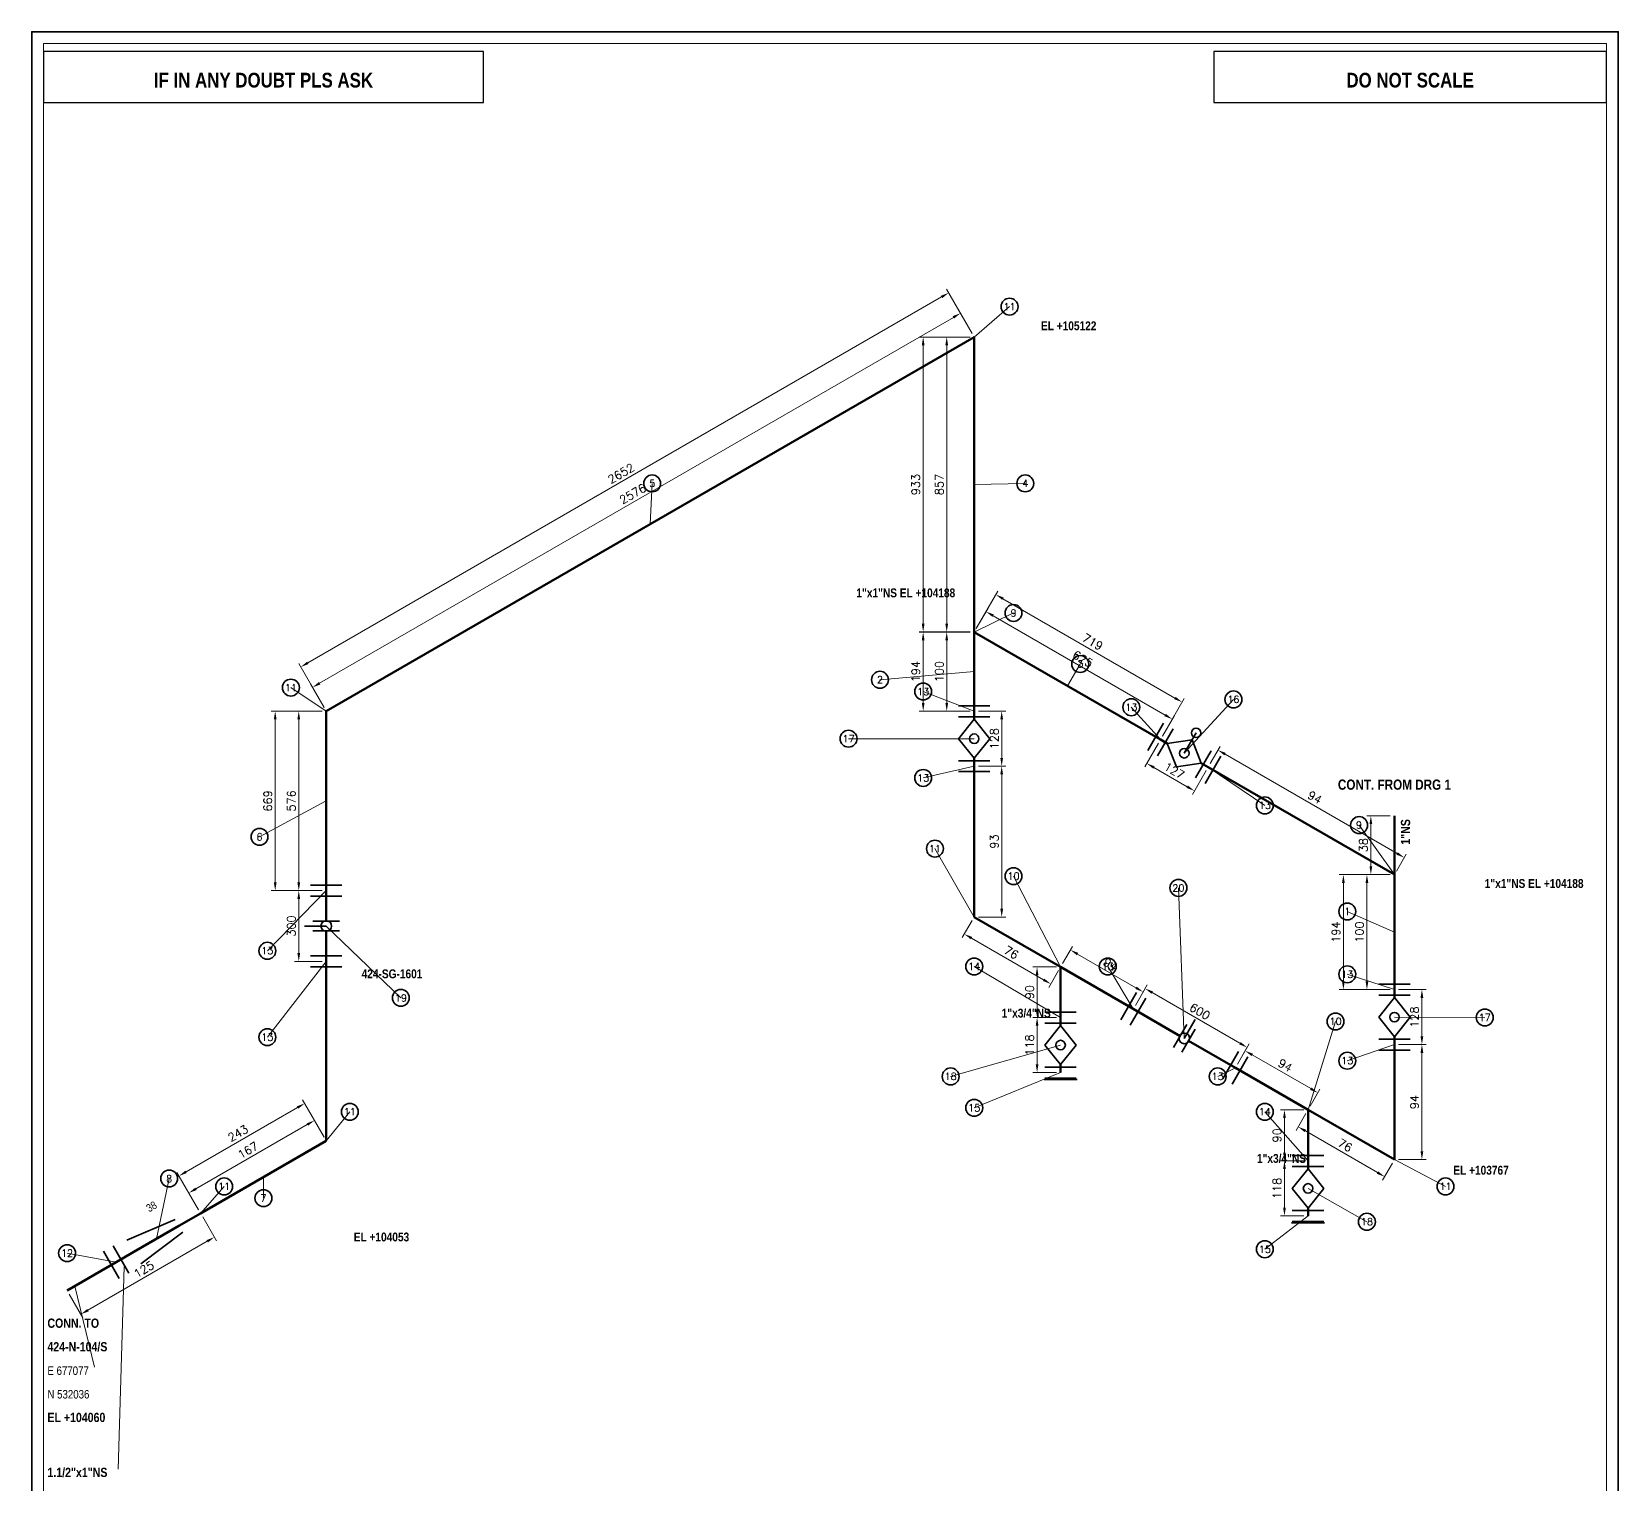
# Model space of a CAD drawing. Header units: millimetres. Extents: x 8 to 412, y 8 to 586.
# Drawn here: x 8 to 412, y 216.2 to 586 of the extents above; entities that cross this region are included whole.
import ezdxf
from ezdxf.enums import TextEntityAlignment as Align

# ---------------------------------------------------------------- set-up
doc = ezdxf.new("R2010")
doc.units = ezdxf.units.MM
for name, color, linetype, lineweight in [('BORDER', 7, 'Continuous', 35), ('CALLOUT', 3, 'Continuous', 35), ('COMPONENT', 4, 'Continuous', 50), ('DIM', 2, 'Continuous', 20), ('LABEL', 7, 'Continuous', 20), ('PIPE', 4, 'Continuous', 53), ('TITLE', 7, 'Continuous', 20)]:
    doc.layers.add(name, color=color, linetype=linetype, lineweight=lineweight)
doc.styles.add('CRE_ARIAL_NARROW', font='Arial Narrow.ttf')
doc.styles.add('CRE_ARIAL_NARROW_BOLD', font='Arial Narrow Bold.ttf')
doc.styles.add('CRE_ROMANS', font='romans.shx')
doc.dimstyles.new('CRE_PTFE_DIM', dxfattribs={"dimtxt": 2.1, "dimasz": 2.1, "dimexe": 1.05, "dimexo": 1.05, "dimgap": 0.84, "dimtad": 1, "dimdec": 0, "dimzin": 12, "dimtxsty": 'CRE_ROMANS', "dimcen": 2.5, "dimclrd": 2, "dimclre": 2, "dimclrt": 2, "dimazin": 3, "dimtfac": 1, "dimtmove": 0, "dimatfit": 3, "dimlwd": 20, "dimlwe": 20, "dimarcsym": 0})

# ---------------------------------------------------------------- blocks, each defined once
blk = doc.blocks.new('*D3')
at = {"layer": 'Defpoints', "color": 0, "transparency": 16777216}
for p in [(80, 308.8), (83, 303.61), (51, 285.13)]:
    blk.add_point(p, dxfattribs=at)
at = {"layer": 'DIM', "color": 2, "lineweight": 20, "transparency": 16777216}
for p, q in [((49.82, 291.38), (78.18, 307.75)), ((82.47, 304.51), (79.47, 309.71)), ((50.47, 286.04), (47.47, 291.24))]:
    blk.add_line(p, q, dxfattribs=at)
at = {"layer": 'DIM', "color": 2, "transparency": 16777216}
for points in [[(78.01, 308.05), (78.36, 307.45), (80, 308.8)], [(49.64, 291.68), (49.99, 291.07), (48, 290.33)]]:
    blk.add_solid(points, dxfattribs=at)
at = {"layer": 'DIM', "color": 2, "lineweight": 20, "transparency": 16777216, "insert": (63.05, 301.2), "char_height": 2.1, "attachment_point": 5, "rotation": 30, "style": 'CRE_ROMANS'}
blk.add_mtext('167', dxfattribs=at)
blk = doc.blocks.new('*D4')
at = {"layer": 'Defpoints', "color": 0, "transparency": 16777216}
for p in [(77.5, 313.13), (83, 303.61), (51, 285.13)]:
    blk.add_point(p, dxfattribs=at)
at = {"layer": 'DIM', "color": 2, "lineweight": 20, "transparency": 16777216}
for p, q in [((47.32, 295.71), (75.68, 312.08)), ((82.47, 304.51), (76.97, 314.04)), ((50.47, 286.04), (44.97, 295.57))]:
    blk.add_line(p, q, dxfattribs=at)
at = {"layer": 'DIM', "color": 2, "transparency": 16777216}
for points in [[(75.51, 312.38), (75.86, 311.78), (77.5, 313.13)], [(47.14, 296.01), (47.49, 295.4), (45.5, 294.66)]]:
    blk.add_solid(points, dxfattribs=at)
at = {"layer": 'DIM', "color": 2, "lineweight": 20, "transparency": 16777216, "insert": (60.55, 305.53), "char_height": 2.1, "attachment_point": 5, "rotation": 30, "style": 'CRE_ROMANS'}
blk.add_mtext('243', dxfattribs=at)
blk = doc.blocks.new('*D5')
at = {"layer": 'Defpoints', "color": 0, "transparency": 16777216}
for p in [(76, 413), (83, 413), (83, 367.3)]:
    blk.add_point(p, dxfattribs=at)
at = {"layer": 'DIM', "color": 2, "lineweight": 20, "transparency": 16777216}
for p, q in [((81.95, 413), (74.95, 413)), ((76, 369.4), (76, 410.9)), ((81.95, 367.3), (74.95, 367.3))]:
    blk.add_line(p, q, dxfattribs=at)
at = {"layer": 'DIM', "color": 2, "transparency": 16777216}
for points in [[(75.65, 410.9), (76.35, 410.9), (76, 413)], [(75.65, 369.4), (76.35, 369.4), (76, 367.3)]]:
    blk.add_solid(points, dxfattribs=at)
at = {"layer": 'DIM', "color": 2, "lineweight": 20, "transparency": 16777216, "insert": (74.11, 390.15), "char_height": 2.1, "attachment_point": 5, "rotation": 90, "style": 'CRE_ROMANS'}
blk.add_mtext('576', dxfattribs=at)
blk = doc.blocks.new('*D6')
at = {"layer": 'Defpoints', "color": 0, "transparency": 16777216}
for p in [(70, 413), (83, 413), (83, 367.3)]:
    blk.add_point(p, dxfattribs=at)
at = {"layer": 'DIM', "color": 2, "lineweight": 20, "transparency": 16777216}
for p, q in [((81.95, 413), (68.95, 413)), ((70, 369.4), (70, 410.9)), ((81.95, 367.3), (68.95, 367.3))]:
    blk.add_line(p, q, dxfattribs=at)
at = {"layer": 'DIM', "color": 2, "transparency": 16777216}
for points in [[(69.65, 410.9), (70.35, 410.9), (70, 413)], [(69.65, 369.4), (70.35, 369.4), (70, 367.3)]]:
    blk.add_solid(points, dxfattribs=at)
at = {"layer": 'DIM', "color": 2, "lineweight": 20, "transparency": 16777216, "insert": (68.11, 390.15), "char_height": 2.1, "attachment_point": 5, "rotation": 90, "style": 'CRE_ROMANS'}
blk.add_mtext('669', dxfattribs=at)
blk = doc.blocks.new('*D7')
at = {"layer": 'Defpoints', "color": 0, "transparency": 16777216}
for p in [(244.5, 514.32), (248, 508.26), (83, 413)]:
    blk.add_point(p, dxfattribs=at)
at = {"layer": 'DIM', "color": 2, "lineweight": 20, "transparency": 16777216}
for p, q in [((81.32, 420.11), (242.68, 513.27)), ((247.47, 509.17), (243.97, 515.23)), ((82.47, 413.91), (78.98, 419.97))]:
    blk.add_line(p, q, dxfattribs=at)
at = {"layer": 'DIM', "color": 2, "transparency": 16777216}
for points in [[(242.51, 513.58), (242.86, 512.97), (244.5, 514.32)], [(81.14, 420.42), (81.49, 419.81), (79.5, 419.06)]]:
    blk.add_solid(points, dxfattribs=at)
at = {"layer": 'DIM', "color": 2, "lineweight": 20, "transparency": 16777216, "insert": (161.06, 468.33), "char_height": 2.1, "attachment_point": 5, "rotation": 30, "style": 'CRE_ROMANS'}
blk.add_mtext('2576', dxfattribs=at)
blk = doc.blocks.new('*D8')
at = {"layer": 'Defpoints', "color": 0, "transparency": 16777216}
for p in [(241.5, 519.52), (248, 508.26), (83, 413)]:
    blk.add_point(p, dxfattribs=at)
at = {"layer": 'DIM', "color": 2, "lineweight": 20, "transparency": 16777216}
for p, q in [((78.32, 425.31), (239.68, 518.47)), ((247.47, 509.17), (240.97, 520.43)), ((82.47, 413.91), (75.98, 425.17))]:
    blk.add_line(p, q, dxfattribs=at)
at = {"layer": 'DIM', "color": 2, "transparency": 16777216}
for points in [[(239.51, 518.77), (239.86, 518.17), (241.5, 519.52)], [(78.14, 425.61), (78.49, 425.01), (76.5, 424.26)]]:
    blk.add_solid(points, dxfattribs=at)
at = {"layer": 'DIM', "color": 2, "lineweight": 20, "transparency": 16777216, "insert": (158.06, 473.53), "char_height": 2.1, "attachment_point": 5, "rotation": 30, "style": 'CRE_ROMANS'}
blk.add_mtext('2652', dxfattribs=at)
blk = doc.blocks.new('*D9')
at = {"layer": 'Defpoints', "color": 0, "transparency": 16777216}
for p in [(248, 508.26), (241, 433.16), (248, 433.16)]:
    blk.add_point(p, dxfattribs=at)
at = {"layer": 'DIM', "color": 2, "lineweight": 20, "transparency": 16777216}
for p, q in [((246.95, 508.26), (239.95, 508.26)), ((241, 506.16), (241, 435.26)), ((246.95, 433.16), (239.95, 433.16))]:
    blk.add_line(p, q, dxfattribs=at)
at = {"layer": 'DIM', "color": 2, "transparency": 16777216}
for points in [[(240.65, 506.16), (241.35, 506.16), (241, 508.26)], [(240.65, 435.26), (241.35, 435.26), (241, 433.16)]]:
    blk.add_solid(points, dxfattribs=at)
at = {"layer": 'DIM', "color": 2, "lineweight": 20, "transparency": 16777216, "insert": (239.11, 470.71), "char_height": 2.1, "attachment_point": 5, "rotation": 90, "style": 'CRE_ROMANS'}
blk.add_mtext('857', dxfattribs=at)
blk = doc.blocks.new('*D10')
at = {"layer": 'Defpoints', "color": 0, "transparency": 16777216}
for p in [(248, 508.26), (235, 433.16), (248, 433.16)]:
    blk.add_point(p, dxfattribs=at)
at = {"layer": 'DIM', "color": 2, "lineweight": 20, "transparency": 16777216}
for p, q in [((246.95, 508.26), (233.95, 508.26)), ((235, 506.16), (235, 435.26)), ((246.95, 433.16), (233.95, 433.16))]:
    blk.add_line(p, q, dxfattribs=at)
at = {"layer": 'DIM', "color": 2, "transparency": 16777216}
for points in [[(234.65, 506.16), (235.35, 506.16), (235, 508.26)], [(234.65, 435.26), (235.35, 435.26), (235, 433.16)]]:
    blk.add_solid(points, dxfattribs=at)
at = {"layer": 'DIM', "color": 2, "lineweight": 20, "transparency": 16777216, "insert": (233.11, 470.71), "char_height": 2.1, "attachment_point": 5, "rotation": 90, "style": 'CRE_ROMANS'}
blk.add_mtext('933', dxfattribs=at)
blk = doc.blocks.new('*D11')
at = {"layer": 'Defpoints', "color": 0, "transparency": 16777216}
for p in [(248, 433.16), (298.44, 410.97), (295.44, 405.77)]:
    blk.add_point(p, dxfattribs=at)
at = {"layer": 'DIM', "color": 2, "lineweight": 20, "transparency": 16777216}
for p, q in [((248.53, 434.07), (251.53, 439.27)), ((252.82, 437.31), (296.62, 412.02)), ((295.96, 406.68), (298.96, 411.88))]:
    blk.add_line(p, q, dxfattribs=at)
at = {"layer": 'DIM', "color": 2, "transparency": 16777216}
for points in [[(252.99, 437.61), (252.64, 437.01), (251, 438.36)], [(296.79, 412.32), (296.44, 411.72), (298.44, 410.97)]]:
    blk.add_solid(points, dxfattribs=at)
at = {"layer": 'DIM', "color": 2, "lineweight": 20, "transparency": 16777216, "insert": (275.66, 426.3), "char_height": 2.1, "attachment_point": 5, "rotation": 330, "style": 'CRE_ROMANS'}
blk.add_mtext('625', dxfattribs=at)
blk = doc.blocks.new('*D12')
at = {"layer": 'Defpoints', "color": 0, "transparency": 16777216}
for p in [(248, 433.16), (300.94, 415.3), (295.44, 405.77)]:
    blk.add_point(p, dxfattribs=at)
at = {"layer": 'DIM', "color": 2, "lineweight": 20, "transparency": 16777216}
for p, q in [((248.53, 434.07), (254.03, 443.6)), ((255.32, 441.64), (299.12, 416.35)), ((295.96, 406.68), (301.46, 416.21))]:
    blk.add_line(p, q, dxfattribs=at)
at = {"layer": 'DIM', "color": 2, "transparency": 16777216}
for points in [[(255.49, 441.94), (255.14, 441.34), (253.5, 442.69)], [(299.29, 416.65), (298.94, 416.05), (300.94, 415.3)]]:
    blk.add_solid(points, dxfattribs=at)
at = {"layer": 'DIM', "color": 2, "lineweight": 20, "transparency": 16777216, "insert": (278.16, 430.63), "char_height": 2.1, "attachment_point": 5, "rotation": 330, "style": 'CRE_ROMANS'}
blk.add_mtext('719', dxfattribs=at)
blk = doc.blocks.new('*D13')
at = {"layer": 'Defpoints', "color": 0, "transparency": 16777216}
for p in [(248, 433.163), (241, 413), (248, 413)]:
    blk.add_point(p, dxfattribs=at)
at = {"layer": 'DIM', "color": 2, "lineweight": 20, "transparency": 16777216}
for p, q in [((246.95, 433.163), (239.95, 433.163)), ((241, 431.063), (241, 415.1)), ((246.95, 413), (239.95, 413))]:
    blk.add_line(p, q, dxfattribs=at)
at = {"layer": 'DIM', "color": 2, "transparency": 16777216}
for points in [[(240.65, 431.063), (241.35, 431.063), (241, 433.163)], [(240.65, 415.1), (241.35, 415.1), (241, 413)]]:
    blk.add_solid(points, dxfattribs=at)
at = {"layer": 'DIM', "color": 2, "lineweight": 20, "transparency": 16777216, "insert": (239.11, 423.0815), "char_height": 2.1, "attachment_point": 5, "rotation": 90, "style": 'CRE_ROMANS'}
blk.add_mtext('100', dxfattribs=at)
blk = doc.blocks.new('*D14')
at = {"layer": 'Defpoints', "color": 0, "transparency": 16777216}
for p in [(248, 433.163), (235, 413), (248, 413)]:
    blk.add_point(p, dxfattribs=at)
at = {"layer": 'DIM', "color": 2, "lineweight": 20, "transparency": 16777216}
for p, q in [((246.95, 433.163), (233.95, 433.163)), ((235, 431.063), (235, 415.1)), ((246.95, 413), (233.95, 413))]:
    blk.add_line(p, q, dxfattribs=at)
at = {"layer": 'DIM', "color": 2, "transparency": 16777216}
for points in [[(234.65, 431.063), (235.35, 431.063), (235, 433.163)], [(234.65, 415.1), (235.35, 415.1), (235, 413)]]:
    blk.add_solid(points, dxfattribs=at)
at = {"layer": 'DIM', "color": 2, "lineweight": 20, "transparency": 16777216, "insert": (233.11, 423.0815), "char_height": 2.1, "attachment_point": 5, "rotation": 90, "style": 'CRE_ROMANS'}
blk.add_mtext('194', dxfattribs=at)
blk = doc.blocks.new('*D15')
at = {"layer": 'Defpoints', "color": 0, "transparency": 16777216}
for p in [(348, 371.39), (355, 371.39), (355, 342.1)]:
    blk.add_point(p, dxfattribs=at)
at = {"layer": 'DIM', "color": 2, "lineweight": 20, "transparency": 16777216}
for p, q in [((353.95, 371.39), (346.95, 371.39)), ((348, 344.2), (348, 369.29)), ((353.95, 342.1), (346.95, 342.1))]:
    blk.add_line(p, q, dxfattribs=at)
at = {"layer": 'DIM', "color": 2, "transparency": 16777216}
for points in [[(347.65, 369.29), (348.35, 369.29), (348, 371.39)], [(347.65, 344.2), (348.35, 344.2), (348, 342.1)]]:
    blk.add_solid(points, dxfattribs=at)
at = {"layer": 'DIM', "color": 2, "lineweight": 20, "transparency": 16777216, "insert": (346.11, 356.74), "char_height": 2.1, "attachment_point": 5, "rotation": 90, "style": 'CRE_ROMANS'}
blk.add_mtext('100', dxfattribs=at)
blk = doc.blocks.new('*D16')
at = {"layer": 'Defpoints', "color": 0, "transparency": 16777216}
for p in [(342, 371.39), (355, 371.39), (355, 342.1)]:
    blk.add_point(p, dxfattribs=at)
at = {"layer": 'DIM', "color": 2, "lineweight": 20, "transparency": 16777216}
for p, q in [((353.95, 371.39), (340.95, 371.39)), ((342, 344.2), (342, 369.29)), ((353.95, 342.1), (340.95, 342.1))]:
    blk.add_line(p, q, dxfattribs=at)
at = {"layer": 'DIM', "color": 2, "transparency": 16777216}
for points in [[(341.65, 369.29), (342.35, 369.29), (342, 371.39)], [(341.65, 344.2), (342.35, 344.2), (342, 342.1)]]:
    blk.add_solid(points, dxfattribs=at)
at = {"layer": 'DIM', "color": 2, "lineweight": 20, "transparency": 16777216, "insert": (340.11, 356.74), "char_height": 2.1, "attachment_point": 5, "rotation": 90, "style": 'CRE_ROMANS'}
blk.add_mtext('194', dxfattribs=at)
blk = doc.blocks.new('*D17')
at = {"layer": 'Defpoints', "color": 0, "transparency": 16777216}
for p in [(76, 367.3), (83, 367.3), (83, 349.3)]:
    blk.add_point(p, dxfattribs=at)
at = {"layer": 'DIM', "color": 2, "lineweight": 20, "transparency": 16777216}
for p, q in [((81.95, 367.3), (74.95, 367.3)), ((76, 351.4), (76, 365.2)), ((81.95, 349.3), (74.95, 349.3))]:
    blk.add_line(p, q, dxfattribs=at)
at = {"layer": 'DIM', "color": 2, "transparency": 16777216}
for points in [[(75.65, 365.2), (76.35, 365.2), (76, 367.3)], [(75.65, 351.4), (76.35, 351.4), (76, 349.3)]]:
    blk.add_solid(points, dxfattribs=at)
at = {"layer": 'DIM', "color": 2, "lineweight": 20, "transparency": 16777216, "insert": (74.11, 358.3), "char_height": 2.1, "attachment_point": 5, "rotation": 90, "style": 'CRE_ROMANS'}
blk.add_mtext('300', dxfattribs=at)
blk = doc.blocks.new('*D18')
at = {"layer": 'Defpoints', "color": 0, "transparency": 16777216}
for p in [(295.44, 405.77), (307.56, 398.77), (304.06, 392.71)]:
    blk.add_point(p, dxfattribs=at)
at = {"layer": 'DIM', "color": 2, "lineweight": 20, "transparency": 16777216}
for p, q in [((294.91, 404.87), (291.41, 398.8)), ((293.76, 398.66), (302.24, 393.76)), ((307.04, 397.87), (303.54, 391.8))]:
    blk.add_line(p, q, dxfattribs=at)
at = {"layer": 'DIM', "color": 2, "transparency": 16777216}
for points in [[(293.93, 398.97), (293.58, 398.36), (291.94, 399.71)], [(302.42, 394.07), (302.07, 393.46), (304.06, 392.71)]]:
    blk.add_solid(points, dxfattribs=at)
at = {"layer": 'DIM', "color": 2, "lineweight": 20, "transparency": 16777216, "insert": (298.94, 397.85), "char_height": 2.1, "attachment_point": 5, "rotation": 330, "style": 'CRE_ROMANS'}
blk.add_mtext('127', dxfattribs=at)
blk = doc.blocks.new('*D19')
at = {"layer": 'Defpoints', "color": 0, "transparency": 16777216}
for p in [(307.56, 398.77), (357.5, 375.72), (355, 371.39)]:
    blk.add_point(p, dxfattribs=at)
at = {"layer": 'DIM', "color": 2, "lineweight": 20, "transparency": 16777216}
for p, q in [((308.09, 399.68), (310.59, 404.01)), ((311.88, 402.05), (355.68, 376.77)), ((355.52, 372.3), (358.02, 376.63))]:
    blk.add_line(p, q, dxfattribs=at)
at = {"layer": 'DIM', "color": 2, "transparency": 16777216}
for points in [[(312.06, 402.36), (311.71, 401.75), (310.06, 403.1)], [(355.86, 377.07), (355.51, 376.46), (357.5, 375.72)]]:
    blk.add_solid(points, dxfattribs=at)
at = {"layer": 'DIM', "color": 2, "lineweight": 20, "transparency": 16777216, "insert": (334.73, 391.05), "char_height": 2.1, "attachment_point": 5, "rotation": 330, "style": 'CRE_ROMANS'}
blk.add_mtext('94', dxfattribs=at)
blk = doc.blocks.new('*D20')
at = {"layer": 'Defpoints', "color": 0, "transparency": 16777216}
for p in [(349, 386.39), (355, 386.39), (355, 371.39)]:
    blk.add_point(p, dxfattribs=at)
at = {"layer": 'DIM', "color": 2, "lineweight": 20, "transparency": 16777216}
for p, q in [((353.95, 386.39), (347.95, 386.39)), ((349, 373.49), (349, 384.29)), ((353.95, 371.39), (347.95, 371.39))]:
    blk.add_line(p, q, dxfattribs=at)
at = {"layer": 'DIM', "color": 2, "transparency": 16777216}
for points in [[(348.65, 384.29), (349.35, 384.29), (349, 386.39)], [(348.65, 373.49), (349.35, 373.49), (349, 371.39)]]:
    blk.add_solid(points, dxfattribs=at)
at = {"layer": 'DIM', "color": 2, "lineweight": 20, "transparency": 16777216, "insert": (347.11, 378.89), "char_height": 2.1, "attachment_point": 5, "rotation": 90, "style": 'CRE_ROMANS'}
blk.add_mtext('38', dxfattribs=at)
blk = doc.blocks.new('*D21')
at = {"layer": 'Defpoints', "color": 0, "transparency": 16777216}
for p in [(248, 413), (248, 399), (255, 399)]:
    blk.add_point(p, dxfattribs=at)
at = {"layer": 'DIM', "color": 2, "lineweight": 20, "transparency": 16777216}
for p, q in [((249.05, 413), (256.05, 413)), ((255, 410.9), (255, 401.1)), ((249.05, 399), (256.05, 399))]:
    blk.add_line(p, q, dxfattribs=at)
at = {"layer": 'DIM', "color": 2, "transparency": 16777216}
for points in [[(254.65, 410.9), (255.35, 410.9), (255, 413)], [(254.65, 401.1), (255.35, 401.1), (255, 399)]]:
    blk.add_solid(points, dxfattribs=at)
at = {"layer": 'DIM', "color": 2, "lineweight": 20, "transparency": 16777216, "insert": (253.11, 406), "char_height": 2.1, "attachment_point": 5, "rotation": 90, "style": 'CRE_ROMANS'}
blk.add_mtext('128', dxfattribs=at)
blk = doc.blocks.new('*D22')
at = {"layer": 'Defpoints', "color": 0, "transparency": 16777216}
for p in [(355, 342.096), (362, 342.096), (355, 328.096)]:
    blk.add_point(p, dxfattribs=at)
at = {"layer": 'DIM', "color": 2, "lineweight": 20, "transparency": 16777216}
for p, q in [((356.05, 342.096), (363.05, 342.096)), ((362, 330.196), (362, 339.996)), ((356.05, 328.096), (363.05, 328.096))]:
    blk.add_line(p, q, dxfattribs=at)
at = {"layer": 'DIM', "color": 2, "transparency": 16777216}
for points in [[(361.65, 339.996), (362.35, 339.996), (362, 342.096)], [(361.65, 330.196), (362.35, 330.196), (362, 328.096)]]:
    blk.add_solid(points, dxfattribs=at)
at = {"layer": 'DIM', "color": 2, "lineweight": 20, "transparency": 16777216, "insert": (360.11, 335.096), "char_height": 2.1, "attachment_point": 5, "rotation": 90, "style": 'CRE_ROMANS'}
blk.add_mtext('128', dxfattribs=at)
blk = doc.blocks.new('*D23')
at = {"layer": 'Defpoints', "color": 0, "transparency": 16777216}
for p in [(270, 347.88), (291.01, 341.52), (288.51, 337.19)]:
    blk.add_point(p, dxfattribs=at)
at = {"layer": 'DIM', "color": 2, "lineweight": 20, "transparency": 16777216}
for p, q in [((270.52, 348.79), (273.02, 353.12)), ((274.32, 351.16), (289.19, 342.57)), ((289.03, 338.1), (291.53, 342.43))]:
    blk.add_line(p, q, dxfattribs=at)
at = {"layer": 'DIM', "color": 2, "transparency": 16777216}
for points in [[(274.49, 351.46), (274.14, 350.86), (272.5, 352.21)], [(289.37, 342.88), (289.02, 342.27), (291.01, 341.52)]]:
    blk.add_solid(points, dxfattribs=at)
at = {"layer": 'DIM', "color": 2, "lineweight": 20, "transparency": 16777216, "insert": (282.7, 348.5), "char_height": 2.1, "attachment_point": 5, "rotation": 330, "style": 'CRE_ROMANS'}
blk.add_mtext('94', dxfattribs=at)
blk = doc.blocks.new('*D24')
at = {"layer": 'Defpoints', "color": 0, "transparency": 16777216}
for p in [(288.51, 337.19), (317.49, 327.39), (314.49, 322.19)]:
    blk.add_point(p, dxfattribs=at)
at = {"layer": 'DIM', "color": 2, "lineweight": 20, "transparency": 16777216}
for p, q in [((289.03, 338.1), (292.03, 343.3)), ((293.33, 341.34), (315.67, 328.44)), ((315.02, 323.1), (318.02, 328.3))]:
    blk.add_line(p, q, dxfattribs=at)
at = {"layer": 'DIM', "color": 2, "transparency": 16777216}
for points in [[(293.5, 341.64), (293.15, 341.04), (291.51, 342.39)], [(315.85, 328.74), (315.5, 328.14), (317.49, 327.39)]]:
    blk.add_solid(points, dxfattribs=at)
at = {"layer": 'DIM', "color": 2, "lineweight": 20, "transparency": 16777216, "insert": (305.44, 336.53), "char_height": 2.1, "attachment_point": 5, "rotation": 330, "style": 'CRE_ROMANS'}
blk.add_mtext('600', dxfattribs=at)
blk = doc.blocks.new('*D25')
at = {"layer": 'Defpoints', "color": 0, "transparency": 16777216}
for p in [(314.49, 322.19), (335.5, 315.84), (333, 311.51)]:
    blk.add_point(p, dxfattribs=at)
at = {"layer": 'DIM', "color": 2, "lineweight": 20, "transparency": 16777216}
for p, q in [((315.02, 323.1), (317.52, 327.43)), ((318.81, 325.47), (333.68, 316.89)), ((333.52, 312.42), (336.02, 316.75))]:
    blk.add_line(p, q, dxfattribs=at)
at = {"layer": 'DIM', "color": 2, "transparency": 16777216}
for points in [[(318.98, 325.78), (318.63, 325.17), (316.99, 326.52)], [(333.86, 317.19), (333.51, 316.59), (335.5, 315.84)]]:
    blk.add_solid(points, dxfattribs=at)
at = {"layer": 'DIM', "color": 2, "lineweight": 20, "transparency": 16777216, "insert": (327.19, 322.82), "char_height": 2.1, "attachment_point": 5, "rotation": 330, "style": 'CRE_ROMANS'}
blk.add_mtext('94', dxfattribs=at)
blk = doc.blocks.new('*D26')
at = {"layer": 'Defpoints', "color": 0, "transparency": 16777216}
for p in [(248, 399), (248, 360.583), (255, 360.583)]:
    blk.add_point(p, dxfattribs=at)
at = {"layer": 'DIM', "color": 2, "lineweight": 20, "transparency": 16777216}
for p, q in [((249.05, 399), (256.05, 399)), ((255, 396.9), (255, 362.683)), ((249.05, 360.583), (256.05, 360.583))]:
    blk.add_line(p, q, dxfattribs=at)
at = {"layer": 'DIM', "color": 2, "transparency": 16777216}
for points in [[(254.65, 396.9), (255.35, 396.9), (255, 399)], [(254.65, 362.683), (255.35, 362.683), (255, 360.583)]]:
    blk.add_solid(points, dxfattribs=at)
at = {"layer": 'DIM', "color": 2, "lineweight": 20, "transparency": 16777216, "insert": (253.11, 379.7915), "char_height": 2.1, "attachment_point": 5, "rotation": 90, "style": 'CRE_ROMANS'}
blk.add_mtext('93', dxfattribs=at)
blk = doc.blocks.new('*D27')
at = {"layer": 'Defpoints', "color": 0, "transparency": 16777216}
for p in [(248, 360.58), (270, 347.88), (267.5, 343.55)]:
    blk.add_point(p, dxfattribs=at)
at = {"layer": 'DIM', "color": 2, "lineweight": 20, "transparency": 16777216}
for p, q in [((247.47, 359.67), (244.97, 355.34)), ((247.32, 355.2), (265.68, 344.6)), ((269.48, 346.97), (266.98, 342.64))]:
    blk.add_line(p, q, dxfattribs=at)
at = {"layer": 'DIM', "color": 2, "transparency": 16777216}
for points in [[(247.49, 355.51), (247.14, 354.9), (245.5, 356.25)], [(265.86, 344.9), (265.51, 344.3), (267.5, 343.55)]]:
    blk.add_solid(points, dxfattribs=at)
at = {"layer": 'DIM', "color": 2, "lineweight": 20, "transparency": 16777216, "insert": (257.44, 351.54), "char_height": 2.1, "attachment_point": 5, "rotation": 330, "style": 'CRE_ROMANS'}
blk.add_mtext('76', dxfattribs=at)
blk = doc.blocks.new('*D28')
at = {"layer": 'Defpoints', "color": 0, "transparency": 16777216}
for p in [(333, 311.51), (355, 298.81), (352.5, 294.48)]:
    blk.add_point(p, dxfattribs=at)
at = {"layer": 'DIM', "color": 2, "lineweight": 20, "transparency": 16777216}
for p, q in [((332.48, 310.6), (329.98, 306.27)), ((332.32, 306.13), (350.68, 295.53)), ((354.48, 297.9), (351.97, 293.57))]:
    blk.add_line(p, q, dxfattribs=at)
at = {"layer": 'DIM', "color": 2, "transparency": 16777216}
for points in [[(332.49, 306.43), (332.14, 305.82), (330.5, 307.18)], [(350.86, 295.83), (350.51, 295.22), (352.5, 294.48)]]:
    blk.add_solid(points, dxfattribs=at)
at = {"layer": 'DIM', "color": 2, "lineweight": 20, "transparency": 16777216, "insert": (342.44, 302.46), "char_height": 2.1, "attachment_point": 5, "rotation": 330, "style": 'CRE_ROMANS'}
blk.add_mtext('76', dxfattribs=at)
blk = doc.blocks.new('*D29')
at = {"layer": 'Defpoints', "color": 0, "transparency": 16777216}
for p in [(355, 328.1), (362, 328.1), (355, 298.81)]:
    blk.add_point(p, dxfattribs=at)
at = {"layer": 'DIM', "color": 2, "lineweight": 20, "transparency": 16777216}
for p, q in [((356.05, 328.1), (363.05, 328.1)), ((362, 300.91), (362, 326)), ((356.05, 298.81), (363.05, 298.81))]:
    blk.add_line(p, q, dxfattribs=at)
at = {"layer": 'DIM', "color": 2, "transparency": 16777216}
for points in [[(361.65, 326), (362.35, 326), (362, 328.1)], [(361.65, 300.91), (362.35, 300.91), (362, 298.81)]]:
    blk.add_solid(points, dxfattribs=at)
at = {"layer": 'DIM', "color": 2, "lineweight": 20, "transparency": 16777216, "insert": (360.11, 313.45), "char_height": 2.1, "attachment_point": 5, "rotation": 90, "style": 'CRE_ROMANS'}
blk.add_mtext('94', dxfattribs=at)
blk = doc.blocks.new('*D30')
at = {"layer": 'Defpoints', "color": 0, "transparency": 16777216}
for p in [(270, 347.88), (264, 335), (270, 335)]:
    blk.add_point(p, dxfattribs=at)
at = {"layer": 'DIM', "color": 2, "lineweight": 20, "transparency": 16777216}
for p, q in [((268.95, 347.88), (262.95, 347.88)), ((264, 345.78), (264, 337.1)), ((268.95, 335), (262.95, 335))]:
    blk.add_line(p, q, dxfattribs=at)
at = {"layer": 'DIM', "color": 2, "transparency": 16777216}
for points in [[(263.65, 345.78), (264.35, 345.78), (264, 347.88)], [(263.65, 337.1), (264.35, 337.1), (264, 335)]]:
    blk.add_solid(points, dxfattribs=at)
at = {"layer": 'DIM', "color": 2, "lineweight": 20, "transparency": 16777216, "insert": (262.11, 341.44), "char_height": 2.1, "attachment_point": 5, "rotation": 90, "style": 'CRE_ROMANS'}
blk.add_mtext('90', dxfattribs=at)
blk = doc.blocks.new('*D31')
at = {"layer": 'Defpoints', "color": 0, "transparency": 16777216}
for p in [(270, 335), (264, 321), (270, 321)]:
    blk.add_point(p, dxfattribs=at)
at = {"layer": 'DIM', "color": 2, "lineweight": 20, "transparency": 16777216}
for p, q in [((268.95, 335), (262.95, 335)), ((264, 332.9), (264, 323.1)), ((268.95, 321), (262.95, 321))]:
    blk.add_line(p, q, dxfattribs=at)
at = {"layer": 'DIM', "color": 2, "transparency": 16777216}
for points in [[(263.65, 332.9), (264.35, 332.9), (264, 335)], [(263.65, 323.1), (264.35, 323.1), (264, 321)]]:
    blk.add_solid(points, dxfattribs=at)
at = {"layer": 'DIM', "color": 2, "lineweight": 20, "transparency": 16777216, "insert": (262.11, 328), "char_height": 2.1, "attachment_point": 5, "rotation": 90, "style": 'CRE_ROMANS'}
blk.add_mtext('118', dxfattribs=at)
blk = doc.blocks.new('*D32')
at = {"layer": 'Defpoints', "color": 0, "transparency": 16777216}
for p in [(333, 311.51), (327, 298.5), (333, 298.5)]:
    blk.add_point(p, dxfattribs=at)
at = {"layer": 'DIM', "color": 2, "lineweight": 20, "transparency": 16777216}
for p, q in [((331.95, 311.51), (325.95, 311.51)), ((327, 309.41), (327, 300.6)), ((331.95, 298.5), (325.95, 298.5))]:
    blk.add_line(p, q, dxfattribs=at)
at = {"layer": 'DIM', "color": 2, "transparency": 16777216}
for points in [[(326.65, 309.41), (327.35, 309.41), (327, 311.51)], [(326.65, 300.6), (327.35, 300.6), (327, 298.5)]]:
    blk.add_solid(points, dxfattribs=at)
at = {"layer": 'DIM', "color": 2, "lineweight": 20, "transparency": 16777216, "insert": (325.11, 305), "char_height": 2.1, "attachment_point": 5, "rotation": 90, "style": 'CRE_ROMANS'}
blk.add_mtext('90', dxfattribs=at)
blk = doc.blocks.new('*D33')
at = {"layer": 'Defpoints', "color": 0, "transparency": 16777216}
for p in [(333, 298.5), (327, 284.5), (333, 284.5)]:
    blk.add_point(p, dxfattribs=at)
at = {"layer": 'DIM', "color": 2, "lineweight": 20, "transparency": 16777216}
for p, q in [((331.95, 298.5), (325.95, 298.5)), ((327, 296.4), (327, 286.6)), ((331.95, 284.5), (325.95, 284.5))]:
    blk.add_line(p, q, dxfattribs=at)
at = {"layer": 'DIM', "color": 2, "transparency": 16777216}
for points in [[(326.65, 296.4), (327.35, 296.4), (327, 298.5)], [(326.65, 286.6), (327.35, 286.6), (327, 284.5)]]:
    blk.add_solid(points, dxfattribs=at)
at = {"layer": 'DIM', "color": 2, "lineweight": 20, "transparency": 16777216, "insert": (325.11, 291.5), "char_height": 2.1, "attachment_point": 5, "rotation": 90, "style": 'CRE_ROMANS'}
blk.add_mtext('118', dxfattribs=at)
blk = doc.blocks.new('*D34')
at = {"layer": 'Defpoints', "color": 0, "transparency": 16777216}
for p in [(51, 285.13), (54.5, 279.07), (17, 265.5)]:
    blk.add_point(p, dxfattribs=at)
at = {"layer": 'DIM', "color": 2, "lineweight": 20, "transparency": 16777216}
for p, q in [((51.53, 284.22), (55.03, 278.16)), ((22.32, 260.49), (52.68, 278.02)), ((17.53, 264.59), (21.03, 258.53))]:
    blk.add_line(p, q, dxfattribs=at)
at = {"layer": 'DIM', "color": 2, "transparency": 16777216}
for points in [[(52.51, 278.32), (52.86, 277.71), (54.5, 279.07)], [(22.14, 260.79), (22.49, 260.18), (20.5, 259.44)]]:
    blk.add_solid(points, dxfattribs=at)
at = {"layer": 'DIM', "color": 2, "lineweight": 20, "transparency": 16777216, "insert": (36.56, 270.89), "char_height": 2.1, "attachment_point": 5, "rotation": 30, "style": 'CRE_ROMANS'}
blk.add_mtext('125', dxfattribs=at)

msp = doc.modelspace()

# ---------------------------------------------------------------- linework, layer by layer
at = {"layer": 'BORDER', "lineweight": 35}
msp.add_lwpolyline([(8, 8), (412, 8), (412, 586), (8, 586)], close=True, dxfattribs=at)
at = {"layer": 'BORDER', "lineweight": 20}
msp.add_lwpolyline([(11, 11), (409, 11), (409, 583), (11, 583)], close=True, dxfattribs=at)
at = {"layer": 'BORDER', "lineweight": 25}
for points in [[(11, 568), (123, 568), (123, 581), (11, 581)], [(309, 568), (409, 568), (409, 581), (309, 581)]]:
    msp.add_lwpolyline(points, close=True, dxfattribs=at)
at = {"layer": 'CALLOUT', "lineweight": 20}
for p, q in [((257, 516), (248, 508.26)), ((166, 471), (165.5, 460.63)), ((261, 471), (248, 470.71)), ((258, 438), (248, 433.16)), ((275, 425), (271.72, 419.47)), ((224, 421), (248, 423.08)), ((74, 419), (83, 413)), ((235, 418), (248, 413)), ((288, 414), (295.44, 405.77)), ((314, 416), (301.5, 402.27)), ((216, 406), (248, 406)), ((235, 396), (248, 399)), ((322, 389), (307.56, 398.77)), ((66, 381), (83, 390.15)), ((346, 384), (355, 371.39)), ((238, 378), (248, 360.58)), ((258, 371), (270, 347.88)), ((300, 368), (301.5, 329.69)), ((68, 352), (83, 367.3)), ((343, 362), (355, 356.74)), ((102, 340), (83, 358.3)), ((68, 330), (83, 349.3)), ((248, 348), (270, 335)), ((282, 348), (288.51, 337.19)), ((343, 346), (355, 342.1)), ((340, 334), (333, 311.51)), ((378, 335), (355, 335.1)), ((242, 320), (270, 328)), ((343, 324), (355, 328.1)), ((248, 312), (270, 321)), ((310, 320), (314.49, 322.19)), ((89, 311), (83, 303.61)), ((322, 311), (333, 298.5)), ((368, 292), (355, 298.81)), ((43, 294), (39.75, 278.63)), ((57, 292), (51, 285.13)), ((67, 289), (67, 294.37)), ((348, 283), (333, 291.5)), ((322, 276), (333, 284.5)), ((17, 275), (29.5, 272.72)), ((30, 220), (31.5, 271.5)), ((24, 246), (19, 266.6))]:
    msp.add_line(p, q, dxfattribs=at)
at = {"layer": 'CALLOUT', "lineweight": 35}
for centre in [(257, 516), (166, 471), (261, 471), (258, 438), (275, 425), (74, 419), (224, 421), (235, 418), (288, 414), (314, 416), (216, 406), (235, 396), (322, 389), (346, 384), (66, 381), (238, 378), (258, 371), (300, 368), (343, 362), (68, 352), (248, 348), (282, 348), (343, 346), (102, 340), (340, 334), (378, 335), (68, 330), (343, 324), (242, 320), (310, 320), (89, 311), (248, 312), (322, 311), (43, 294), (57, 292), (67, 289), (368, 292), (348, 283), (17, 275), (322, 276)]:
    msp.add_circle(centre, 2.15, dxfattribs=at)
at = {"layer": 'COMPONENT', "lineweight": 35}
for p, q in [((244, 414.4), (252, 414.4)), ((244, 411.6), (252, 411.6)), ((244, 406), (248, 411)), ((248, 411), (252, 406)), ((292.23, 403.01), (296.23, 409.94)), ((294.65, 401.61), (298.65, 408.54)), ((248, 401), (244, 406)), ((252, 406), (248, 401)), ((297.17, 404.77), (303.5, 405.74)), ((299.5, 398.81), (297.17, 404.77)), ((301.5, 402.27), (304.5, 407.47)), ((303.5, 405.74), (305.83, 399.77)), ((244, 400.4), (252, 400.4)), ((304.35, 396.01), (308.35, 402.94)), ((306.77, 394.61), (310.77, 401.54)), ((244, 397.6), (252, 397.6)), ((305.83, 399.77), (299.5, 398.81)), ((87, 368.7), (79, 368.7)), ((87, 365.9), (79, 365.9)), ((83, 358.3), (77.5, 358.3)), ((86.4, 359.5), (79.6, 359.5)), ((86.4, 357.1), (79.6, 357.1)), ((87, 350.7), (79, 350.7)), ((87, 347.9), (79, 347.9)), ((359, 343.5), (351, 343.5)), ((285.3, 334.43), (289.3, 341.36)), ((287.72, 333.03), (291.72, 339.96)), ((359, 340.7), (351, 340.7)), ((351, 335.1), (355, 340.1)), ((355, 340.1), (359, 335.1)), ((266, 336.4), (274, 336.4)), ((266, 333.6), (274, 333.6)), ((266, 328), (270, 333)), ((270, 333), (274, 328)), ((298.76, 327.35), (302.16, 333.24)), ((300.84, 326.15), (304.24, 332.04)), ((301.5, 329.69), (304.25, 334.46)), ((355, 330.1), (351, 335.1)), ((359, 335.1), (355, 330.1)), ((270, 323), (266, 328)), ((274, 328), (270, 323)), ((359, 329.5), (351, 329.5)), ((311.28, 319.43), (315.28, 326.36)), ((313.7, 318.03), (317.7, 324.96)), ((359, 326.7), (351, 326.7)), ((265.8, 319.2), (274.2, 319.2)), ((266, 322.4), (274, 322.4)), ((266, 319.6), (274, 319.6)), ((329, 299.9), (337, 299.9)), ((329, 297.1), (337, 297.1)), ((329, 291.5), (333, 296.5)), ((333, 296.5), (337, 291.5)), ((333, 286.5), (329, 291.5)), ((337, 291.5), (333, 286.5)), ((32.25, 278.35), (44.55, 283.6)), ((329, 285.9), (337, 285.9)), ((329, 283.1), (337, 283.1)), ((35.75, 272.28), (46.45, 280.31)), ((328.8, 282.7), (337.2, 282.7)), ((30.29, 268.55), (26.29, 275.48)), ((32.71, 269.95), (28.71, 276.88))]:
    msp.add_line(p, q, dxfattribs=at)
for centre, radius in [((304.5, 407.47), 1.2), ((248, 406), 1.2), ((301.5, 402.27), 1.2), ((83, 358.3), 1.35), ((355, 335.1), 1.2), ((270, 328), 1.2), ((301.5, 329.69), 1.35), ((333, 291.5), 1.2)]:
    msp.add_circle(centre, radius, dxfattribs=at)
at = {"layer": 'PIPE', "lineweight": 53}
for p, q in [((83, 413), (248, 508.26)), ((248, 508.26), (248, 433.16)), ((248, 433.16), (295.44, 405.77)), ((248, 433.16), (248, 413)), ((83, 367.3), (83, 413)), ((248, 413), (248, 411)), ((295.44, 405.77), (297.17, 404.77)), ((248, 401), (248, 399)), ((248, 399), (248, 360.58)), ((305.83, 399.77), (307.56, 398.77)), ((307.56, 398.77), (355, 371.39)), ((355, 371.39), (355, 386.39)), ((355, 342.1), (355, 371.39)), ((83, 359.5), (83, 367.3)), ((248, 360.58), (270, 347.88)), ((83, 349.3), (83, 357.1)), ((83, 303.61), (83, 349.3)), ((270, 347.88), (288.51, 337.19)), ((270, 347.88), (270, 335)), ((355, 340.1), (355, 342.1)), ((288.51, 337.19), (300.46, 330.29)), ((270, 335), (270, 333)), ((302.54, 329.09), (314.49, 322.19)), ((355, 328.1), (355, 330.1)), ((355, 298.81), (355, 328.1)), ((270, 323), (270, 321)), ((314.49, 322.19), (333, 311.51)), ((333, 311.51), (355, 298.81)), ((333, 311.51), (333, 298.5)), ((51, 285.13), (83, 303.61)), ((333, 298.5), (333, 296.5)), ((45.5, 281.95), (51, 285.13)), ((333, 286.5), (333, 284.5)), ((34, 275.31), (45.5, 281.95)), ((29.5, 272.72), (34, 275.31)), ((17, 265.5), (29.5, 272.72))]:
    msp.add_line(p, q, dxfattribs=at)

# ---------------------------------------------------------------- texts
at = {"layer": 'CALLOUT', "style": 'CRE_ROMANS'}
for s, p in [('11', (257, 515.1)), ('5', (166, 470.1)), ('4', (261, 470.1)), ('9', (258, 437.1)), ('3', (275, 424.1)), ('2', (224, 420.1)), ('11', (74, 418.1)), ('13', (235, 417.1)), ('16', (314, 415.1)), ('13', (288, 413.1)), ('17', (216, 405.1)), ('13', (235, 395.1)), ('13', (322, 388.1)), ('9', (346, 383.1)), ('6', (66, 380.1)), ('11', (238, 377.1)), ('10', (258, 370.1)), ('20', (300, 367.1)), ('1', (343, 361.1)), ('13', (68, 351.1)), ('14', (248, 347.1)), ('13', (282, 347.1)), ('13', (343, 345.1)), ('19', (102, 339.1)), ('17', (378, 334.1)), ('10', (340, 333.1)), ('13', (68, 329.1)), ('13', (343, 323.1)), ('18', (242, 319.1)), ('13', (310, 319.1)), ('11', (89, 310.1)), ('15', (248, 311.1)), ('14', (322, 310.1)), ('8', (43, 293.1)), ('11', (57, 291.1)), ('11', (368, 291.1)), ('7', (67, 288.1)), ('18', (348, 282.1)), ('12', (17, 274.1)), ('15', (322, 275.1))]:
    msp.add_text(s, height=1.8, dxfattribs=at).set_placement(p, align=Align.CENTER)
at = {"layer": 'LABEL'}
for s, height, style, p in [('EL +105122', 2.25, 'CRE_ARIAL_NARROW_BOLD', (265, 510)), ('1"x1"NS EL +104188', 2.25, 'CRE_ARIAL_NARROW_BOLD', (218, 442)), ('1"x1"NS EL +104188', 2.25, 'CRE_ARIAL_NARROW_BOLD', (378, 368)), ('424-SG-1601', 2.25, 'CRE_ARIAL_NARROW_BOLD', (92, 345)), ('1"x3/4"NS', 2.25, 'CRE_ARIAL_NARROW_BOLD', (255, 335)), ('1"x3/4"NS', 2.25, 'CRE_ARIAL_NARROW_BOLD', (320, 298)), ('EL +103767', 2.25, 'CRE_ARIAL_NARROW_BOLD', (370, 295)), ('EL +104053', 2.25, 'CRE_ARIAL_NARROW_BOLD', (90, 278)), ('CONN. TO', 2.35, 'CRE_ARIAL_NARROW_BOLD', (12, 256)), ('424-N-104/S', 2.35, 'CRE_ARIAL_NARROW_BOLD', (12, 250)), ('E 677077', 2.15, 'CRE_ARIAL_NARROW', (12, 244)), ('N 532036', 2.15, 'CRE_ARIAL_NARROW', (12, 238)), ('EL +104060', 2.35, 'CRE_ARIAL_NARROW_BOLD', (12, 232)), ('1.1/2"x1"NS', 2.35, 'CRE_ARIAL_NARROW_BOLD', (12, 218))]:
    msp.add_text(s, height=height, dxfattribs=dict(at, style=style)).set_placement(p)
at = {"layer": 'LABEL', "style": 'CRE_ARIAL_NARROW_BOLD'}
msp.add_text('CONT. FROM DRG 1', height=2.6, dxfattribs=at).set_placement((355, 393), align=Align.CENTER)
msp.add_text('1"NS', height=2.35, rotation=90, dxfattribs=at).set_placement((359, 379))
at = {"layer": 'LABEL', "style": 'CRE_ARIAL_NARROW'}
msp.add_text('38', height=2, rotation=30, dxfattribs=at).set_placement((39, 286), align=Align.CENTER)
at = {"layer": 'TITLE', "style": 'CRE_ARIAL_NARROW_BOLD'}
for s, p in [('IF IN ANY DOUBT PLS ASK', (67, 571.8)), ('DO NOT SCALE', (359, 571.8))]:
    msp.add_text(s, height=3.75, dxfattribs=at).set_placement(p, align=Align.CENTER)

# ---------------------------------------------------------------- dimensions: what is measured, and where the dimension line sits
at = {"layer": 'DIM', "lineweight": 20}
for base, p1, p2, angle, text, picture, middle in [((241.5, 519.52), (83, 413), (248, 508.26), 30, '2652', '*D8', (158.06, 473.53)), ((244.5, 514.32), (83, 413), (248, 508.26), 30, '2576', '*D7', (161.06, 468.33)), ((235, 433.16), (248, 508.26), (248, 433.16), 270, '933', '*D10', (233.11, 470.71)), ((241, 433.16), (248, 508.26), (248, 433.16), 270, '857', '*D9', (239.11, 470.71)), ((300.94, 415.3), (248, 433.16), (295.44, 405.77), 330, '719', '*D12', (278.16, 430.63)), ((298.44, 410.97), (248, 433.16), (295.44, 405.77), 330, '625', '*D11', (275.66, 426.3)), ((235, 413), (248, 433.16), (248, 413), 270, '194', '*D14', (233.11, 423.08)), ((241, 413), (248, 433.16), (248, 413), 270, '100', '*D13', (239.11, 423.08)), ((70, 413), (83, 367.3), (83, 413), 90, '669', '*D6', (68.11, 390.15)), ((76, 413), (83, 367.3), (83, 413), 90, '576', '*D5', (74.11, 390.15)), ((255, 399), (248, 413), (248, 399), 270, '128', '*D21', (253.11, 406)), ((304.06, 392.71), (295.44, 405.77), (307.56, 398.77), 330, '127', '*D18', (298.94, 397.85)), ((357.5, 375.72), (307.56, 398.77), (355, 371.39), 330, '94', '*D19', (334.73, 391.05)), ((255, 360.58), (248, 399), (248, 360.58), 270, '93', '*D26', (253.11, 379.79)), ((349, 386.39), (355, 371.39), (355, 386.39), 90, '38', '*D20', (347.11, 378.89)), ((342, 371.39), (355, 342.1), (355, 371.39), 90, '194', '*D16', (340.11, 356.74)), ((348, 371.39), (355, 342.1), (355, 371.39), 90, '100', '*D15', (346.11, 356.74)), ((76, 367.3), (83, 349.3), (83, 367.3), 90, '300', '*D17', (74.11, 358.3)), ((267.5, 343.55), (248, 360.58), (270, 347.88), 330, '76', '*D27', (257.44, 351.54)), ((291.01, 341.52), (270, 347.88), (288.51, 337.19), 330, '94', '*D23', (282.7, 348.5)), ((264, 335), (270, 347.88), (270, 335), 270, '90', '*D30', (262.11, 341.44)), ((317.49, 327.39), (288.51, 337.19), (314.49, 322.19), 330, '600', '*D24', (305.44, 336.53)), ((362, 342.1), (355, 328.1), (355, 342.1), 90, '128', '*D22', (360.11, 335.1)), ((264, 321), (270, 335), (270, 321), 270, '118', '*D31', (262.11, 328)), ((335.5, 315.84), (314.49, 322.19), (333, 311.51), 330, '94', '*D25', (327.19, 322.82)), ((362, 328.1), (355, 298.81), (355, 328.1), 90, '94', '*D29', (360.11, 313.45)), ((77.5, 313.13), (51, 285.13), (83, 303.61), 30, '243', '*D4', (60.55, 305.53)), ((327, 298.5), (333, 311.51), (333, 298.5), 270, '90', '*D32', (325.11, 305)), ((352.5, 294.48), (333, 311.51), (355, 298.81), 330, '76', '*D28', (342.44, 302.46)), ((80, 308.8), (51, 285.13), (83, 303.61), 30, '167', '*D3', (63.05, 301.2)), ((327, 284.5), (333, 298.5), (333, 284.5), 270, '118', '*D33', (325.11, 291.5)), ((54.5, 279.07), (17, 265.5), (51, 285.13), 30, '125', '*D34', (36.56, 270.89))]:
    dim = msp.add_linear_dim(base=base, p1=p1, p2=p2, angle=angle, text=text, dimstyle='CRE_PTFE_DIM', override={"dimtxsty": 'CRE_ROMANS', "dimclrd": 2, "dimclre": 2, "dimclrt": 2}, dxfattribs=at)
    dim.commit()
    dim.dimension.update_dxf_attribs({"geometry": picture, "text_midpoint": middle})

doc.saveas('drawing.dxf')
